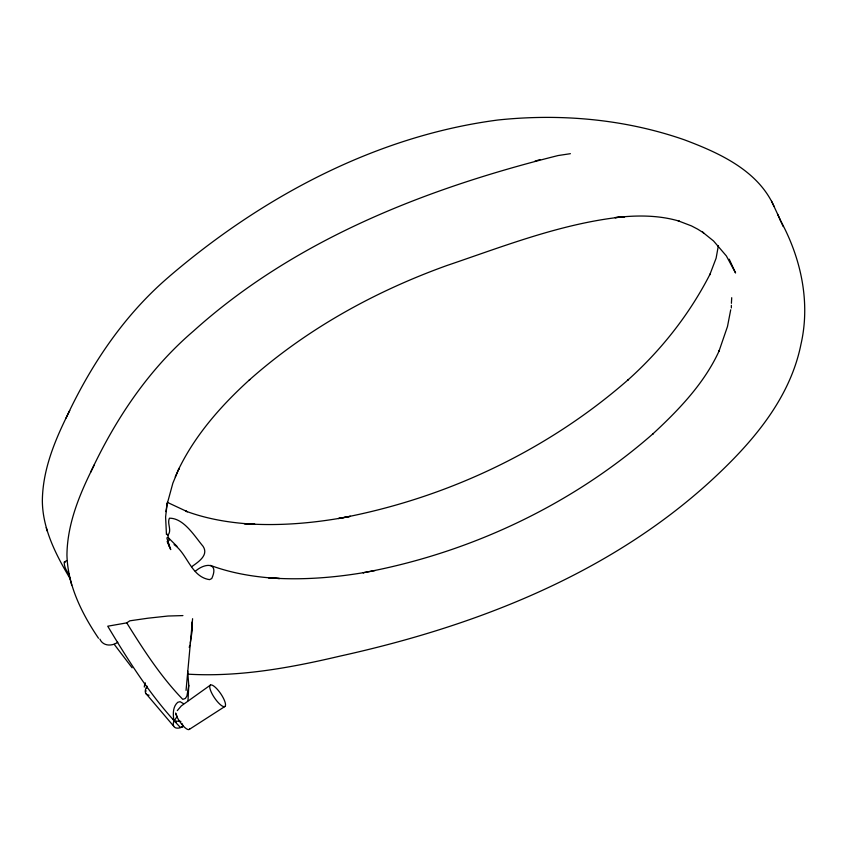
<?xml version="1.0" encoding="UTF-8"?>
<svg xmlns="http://www.w3.org/2000/svg" width="847" height="847" viewBox="0 0 847 847"><rect width="100%" height="100%" fill="white"/><g stroke="black" fill="none" stroke-linecap="round" stroke-linejoin="round"><path stroke-width="1.27" d="M731.363 305.344L731.353 307.927M146.002 691.247L146.023 690.676M731.713 297.689L731.406 303.311M187.992 700.713L188.775 685.392L187.674 671.205M188.775 685.392L186.901 696.096L185.345 698.457L182.783 699.357C160.739 676.584 143.418 649.702 126.754 622.873L107.738 626.208C129.062 661.825 151.549 697.377 180.379 727.435L183.397 726.387M718.362 245.704L716.117 258.187L709.744 274.904M186.054 690.379L192.597 618.702M144.297 687.055L144.773 683.455M165.927 511.599L167.219 503.182L165.599 516.945L166.446 534.563M730.717 309.78L727.499 326.487L718.965 351.283L719.421 350.266C704.503 383.268 678.796 409.884 652.55 434.193L653.101 433.696C571.513 505.193 469.587 553.123 363.045 572.752L375.02 570.571M145.313 682.883L145.112 685.392M66.617 560.555L64.256 562.27A19.195 12.631 36.2 0 0 68.861 573.927M189.739 728.664A11.879 3.441 55.8 0 1 183.344 726.101A11.879 3.441 55.8 0 1 175.795 713.926L175.594 713.036L177.087 716.467L173.688 721.739A11.106 6.056 -40.3 0 0 182.56 726.832L183.418 726.006M166.997 504.621L172.873 483.129L179.003 468.455L178.537 469.492C195.35 434.733 221.395 405.342 249.791 379.572L249.24 380.07C306.54 329.123 374.861 291.432 446.824 265.545C505.056 245.81 563.244 222.782 624.906 216.641L614.975 217.637C636.351 215.159 658.426 214.979 679.23 221.141L678.108 220.792L691.459 225.905L697.716 229.177L703.688 232.936L702.555 232.11L713.566 240.982L726.366 255.942L735.567 272.978L729.214 259.193M190.247 643.212L192.301 629.967L192.057 622.026M189.241 647.447L189.76 645.245M175.234 476.893L179.003 468.455M146.573 688.251L147.06 687.245M66.002 418.132C90.851 364.866 124.033 315.116 169.029 276.715L169.644 276.154C262.305 196.896 375.856 135.986 497.814 120.02L498.481 119.946C560.883 113.434 625.022 119.12 684.429 139.84C719.188 152.905 758.097 170.438 774.073 206.499M90.597 472.351C115.457 419.096 148.638 369.334 193.624 330.944L194.249 330.372C296.111 238.96 427.026 188.288 558.12 155.541L570.402 153.688M710.231 273.793C689.776 313.888 661.475 349.97 627.945 379.964L628.495 379.477C546.918 450.975 444.993 498.904 338.451 518.533L350.425 516.342C315.444 523.054 279.626 526.305 244.042 523.594L254.968 524.304C231.485 523.054 207.939 519.37 185.821 511.143L187.388 511.736L167.272 502.324M69.75 410.562C55.574 438.672 42.668 468.836 42.35 500.831C42.551 529.163 56.294 555.494 70.47 579.242M94.345 464.781C80.169 492.901 67.273 523.065 66.945 555.06C67.665 585.182 81.894 613.704 98.496 638.236M177.288 710.601L181.311 705.911L210.416 685.085M167.78 535.399C172.365 530.286 166.774 523.615 169.421 518.195C183.873 518.057 194.662 536.352 203.058 546.304C209.093 555.304 197.87 562.239 191.729 566.675M126.754 622.873L129.792 620.819L148.056 618.194L168.013 616.023L182.92 615.589M189.199 729.468L224.847 706.514A12.917 3.737 55.8 0 0 216.79 688.749A12.917 3.737 55.8 0 0 211.263 692.147A12.917 3.737 55.8 0 0 224.847 706.514M195.286 571.365C203.915 563.319 219.553 561.402 211.75 578.543L209.558 579.634C191.104 576.913 187.515 553.906 174.09 544.61M117.807 642.217C112.079 646.377 103.069 646.399 99.872 639.104M534.775 161.29L540.1 159.543M363.712 572.625C332.352 577.887 300.389 580.248 268.637 577.813L279.563 578.522C256.08 577.283 232.533 573.599 210.416 565.373M187.843 674.159C238.833 677.187 289.61 667.955 339.044 656.34L339.943 656.129C473.24 626.695 605.467 575.971 708.092 483.393L708.717 482.832C749.891 445.278 789.69 400.557 800.966 344.253C810.674 301.913 800.86 257.573 780.182 219.998M180.898 721.369L174.059 721.009L172.926 718.828M176.102 722.216L174.048 721.03C172.894 714.773 172.513 706.853 177.775 702.29L180.083 701.697L183.471 703.635M64.308 561.985L65.039 562.493M176.97 546.326L168.066 537.453M132.111 667.796L114.207 644.313M145.705 693.259L173.688 726.197M181.883 723.359L183.354 726.345M777.588 214.143L783.231 226.573M771.617 201.258L780.045 219.394M167.134 541.529L170.713 549.597L167.695 540.746M166.859 537.856L169.4 546.749M169.167 540.513L167.494 534.192M68.734 573.948L71.72 585.139M46.246 527.596L47.114 530.91M149.093 695.207A11.106 6.056 -40.3 0 1 147.039 686.134"/></g></svg>
